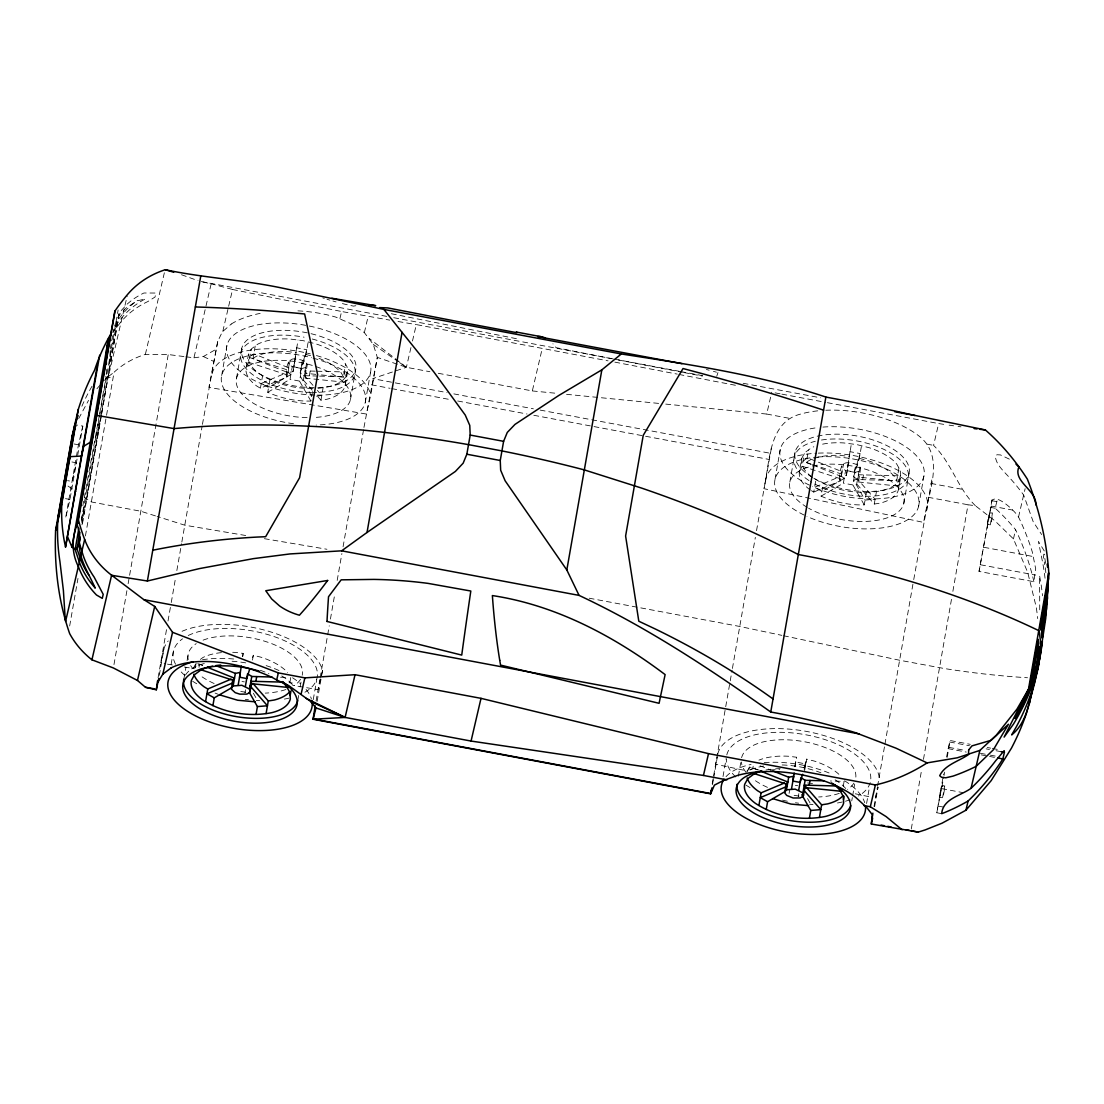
<?xml version="1.0" encoding="UTF-8"?>
<svg xmlns="http://www.w3.org/2000/svg" width="1104" height="1104" viewBox="0 0 1104 1104"><rect width="100%" height="100%" fill="white"/><g stroke="black" fill="none" stroke-linecap="round" stroke-linejoin="round"><path stroke-width="0.75" stroke-dasharray="5 3.75" d="M110.248 350.354L109.199 368.225L86.512 497.918L81.448 519.073M106.26 374.477L106.426 369.343M939.766 797.226C939.918 781.922 947.95 781.425 942.54 797.75L939.697 797.364L942.002 785.179M942.54 797.75L944.776 785.703M987.459 524.469C987.942 508.282 995.615 509.192 990.302 524.842L987.459 524.469L989.764 512.284M990.302 524.842L992.537 512.794M817.733 410.84A82.013 38.585 9.9 0 0 800.952 413.986C767.97 421.976 770.123 462.466 763.871 488.658L923.731 522.44C927.194 495.006 946.197 457.249 919.163 436.163A82.013 38.585 9.9 0 0 825.82 410.246M242.701 656.549L243.17 653.389L235.428 652.423A50.356 23.695 9.9 0 0 230.653 652.243M255.203 346.063L252.995 358.648L287.978 372.614L293.029 371.634L298.011 340.032M794.977 766.783L796.508 757.234L788.767 756.268A50.356 23.695 9.9 0 0 758.931 760.132M812.696 465.046L841.317 476.459L846.368 475.493L851.35 443.877M101.706 413.572L118.984 314.944L118.79 310.334M947.232 757.289L949.992 740.508L970.319 744.331M979.027 571.417L991.199 506.046C990.44 487.03 1015.942 511.814 1018.537 517.017A287.606 253.699 13.1 0 1 1032.337 552.069L1035.69 568.85L1033.868 581.711L979.027 571.417L992.179 499.229M82.8 426.13L78.453 444.788L65.619 518.121L69.966 499.463L82.8 426.13L76.852 425.026M110.262 348.905L111.407 342.337M111.697 340.694L112.856 334.126M113.132 332.483L113.712 329.199M99.374 415.242L82.841 505.701M99.664 413.545L105.901 377.899M81.323 520.329L118.128 309.989M81.668 522.302L83.987 509.027M109.889 361.008L116.858 321.195L123.11 313.439A87.009 76.756 13.1 0 1 136.675 301.006L145.424 298.867A87.009 76.756 13.1 0 0 122.227 317.234L114.002 327.557L118.984 314.944M81.986 524.828L118.859 315.399L126.173 308.002L137.324 300.564M82.538 523.213L101.485 414.925M69.662 625.996L77.984 578.413M85.422 535.951L114.071 372.255L115.685 370.765A87.009 76.756 13.1 0 1 145.369 354.37L168.236 354.536L184.299 356.592M113.974 664.58L126.946 590.447M128.133 583.699L129.306 576.964M129.61 575.281L168.236 354.536M158.093 677.69L166.842 627.707M168.015 620.986L170.954 604.178M171.258 602.508L175.66 577.295M176.847 570.575L181.553 543.679M181.843 542.009L202.142 426.047M202.432 424.364L217.736 341.412L222.318 331.876L231.247 324.065M159.293 675.317L163.834 649.4A80.813 38.019 9.9 0 1 168.236 640.927M297.928 310.859A81.31 37.895 3.8 0 1 335.782 317.096L351.831 324.134L364.361 332.635L373.304 344.42L377.32 357.392L370.765 394.873L366.307 414.041L208.904 387.394L217.736 341.412M171.12 664.387L173.452 651.084M221.683 375.47L226.927 345.511M183.871 679.029L185.927 667.285M187.1 660.578L188.273 653.858M236.504 378.258L241.748 348.298M288.448 363.216L289.151 364.458L286.957 377.044L260.406 388.222L256.887 386.138A50.356 23.695 9.9 0 1 246.206 367.08L248.4 354.494L251.477 348.836L257.715 344.186A50.356 23.695 9.9 0 1 290.269 339.066L303.255 340.681L315.882 343.868A50.356 23.695 9.9 0 1 343.413 360.277L347.056 366.776L347.36 373.069L345.152 385.655A50.356 23.695 9.9 0 1 326.867 399.262L320.933 400.2L316.544 395.177M196.126 663.131L195.298 667.92L199.52 664.208L204.295 666.112M246.206 367.08L248.773 362.36L250.967 349.775M198.982 667.327L199.52 664.208M260.406 388.222L262.614 375.65M312.542 391.575L310.886 401.042C296.093 401.497 281.23 398.309 267.72 392.306L269.928 379.721M286.253 375.774C286.516 368.957 286.502 357.02 296.424 359.048C300.398 359.49 305.297 360.484 307.298 364.361L305.159 378.148L303.379 380.121L312.156 390.154M287.978 372.614L290.186 360.028M267.72 392.306L290.048 379.307L292.243 366.721L289.151 364.458M242.618 656.576L243.17 653.389M293.029 371.634L295.223 359.048M317.842 376.05L304.4 375.691L300.219 372.986L302.427 360.401M244.964 692.884L245.502 689.765M310.886 401.042L299.529 381.087L301.723 368.501L305.573 367.535L307.367 365.562M305.27 356.73L306.112 351.941M252.485 660.068L253.327 655.279L261.041 657.225A50.356 23.695 9.9 0 1 287.661 672.557M300.219 372.986L305.96 354.508L308.168 341.923M303.379 380.121L305.573 367.535M304.4 375.691L306.608 363.106M309.327 375.829L310.169 371.027M320.933 400.2L323.127 387.614M290.752 677.511L289.924 682.313L291.387 684.922M319.553 376.105L343.399 376.74L345.593 364.168M345.152 385.655L347.194 369.661M297.804 700.405L298.687 695.382M300.164 686.992L301.627 678.601M350.451 399.634L355.681 369.688A57.974 27.283 9.9 0 0 275.6 330.607A57.974 27.283 9.9 0 0 264.877 376.685A57.974 27.283 9.9 0 0 355.681 369.688M313.246 699.66L316.738 679.691M365.272 402.422L370.516 372.462M316.089 701.012L319.843 679.567M320.132 677.884L329.254 625.789M330.427 619.068L334.829 593.855M337.189 580.414L341.895 553.532M343.068 546.797L363.658 429.166M363.947 427.483L377.32 357.392L406.369 367.301L429.884 371.717M317.11 701.44L322.534 670.487A80.813 38.019 9.9 0 0 264.367 630.08A80.813 38.019 9.9 0 0 179.869 632.316M712.232 783.757L713.363 777.257M713.653 775.629L732.104 670.156M732.407 668.472L755.343 537.386M756.516 530.665L771.572 447.092M712.494 784.627L713.35 779.741M713.639 778.099L717.352 756.916L715.64 764.258L747.615 771.02M723.01 776.567L726.211 758.255M775.022 479.329L780.266 449.369M738.383 776.167L741.032 761.07M789.843 482.103L795.087 452.143M810.239 489.983A50.356 23.695 9.9 0 1 799.544 470.925L801.739 458.353L804.816 452.681L811.067 448.045A50.356 23.695 9.9 0 1 813.772 446.775M748.912 770.178L749.478 766.976L759.235 770.164M799.544 470.925L802.111 466.205L804.305 453.634M750.361 769.93L752.859 768.067L753.425 764.865M811.109 464.411L806.334 462.507L808.542 449.921M811.412 490.687L813.745 492.08L815.953 479.495M866.433 492.315L864.239 504.887C849.431 505.356 834.583 502.154 821.072 496.151L823.267 483.566M839.592 479.619C839.868 472.802 839.84 460.879 849.763 462.893C853.737 463.349 858.636 464.342 860.651 468.206L858.498 481.993L856.718 483.966L874.271 504.045L880.205 503.12A50.356 23.695 9.9 0 0 898.49 489.5L900.698 476.914L900.409 470.621L896.752 464.122A50.356 23.695 9.9 0 0 869.221 447.727L856.594 444.539L843.608 442.925A50.356 23.695 9.9 0 0 820.037 444.733M813.745 492.08L840.296 480.889L842.49 468.303L841.8 467.061M841.317 476.459L843.525 463.873M789.098 793.403L789.636 790.285M821.072 496.151L843.387 483.166L845.581 470.58L842.49 468.303M794.852 766.7L796.508 757.234M846.368 475.493L848.562 462.907M898.932 468.013L896.738 480.599L857.739 479.55L853.558 476.831L855.766 464.26M798.302 796.729L798.841 793.624M864.239 504.887L852.868 484.946L855.076 472.36L858.912 471.394L860.706 469.421M805.133 766.148L805.975 761.36M858.608 460.589L859.45 455.786M804.471 771.71L806.665 759.124L814.379 761.084A50.356 23.695 9.9 0 1 839.992 775.353M853.558 476.831L859.312 458.353L861.506 445.781M856.718 483.966L858.912 471.394M857.739 479.55L859.947 466.964M862.679 479.674L863.507 474.886M874.271 504.045L876.466 491.473M843.263 786.158L844.105 781.37L830.47 780.997M898.49 489.5L900.533 473.506M851.736 800.911L852.329 797.557M852.619 795.874L854.675 784.13M903.79 503.493L909.034 473.533M866.585 803.519L869.497 786.876M918.611 506.267L923.855 476.321M874.037 806.444L877.266 787.966M877.556 786.283L884.621 745.959M884.911 744.275L913.436 581.27M913.739 579.586L932.273 477.245M874.63 806.638L878.053 787.083L875.5 798.054M911.283 829.007L921.674 769.585M923.468 759.4L951.689 598.133M952.876 591.344L968.029 504.763L975.398 505.742L994.966 520.881L1013.444 538.904L1027.645 572.203L1036.173 606.841A279.174 239.554 -17.1 0 1 1037.705 618.585M941.698 813.676L936.785 812.751L943.589 773.945M946.528 757.082L949.937 740.563M936.785 812.751L943.768 777.092M944.058 775.436L944.638 772.138M116.582 327.074L119.315 312.653L127.057 304.235A90.307 64.405 12 0 1 143.893 293.002L155.94 293.043L155.015 297.045L147.839 301.558A87.009 76.756 13.1 0 0 121.205 321.609L112.718 332.276M104.425 380.383L108.427 376.533L127.167 296.024M145.369 354.37L164.675 271.432M185.914 356.799L193.945 357.82L211.168 283.783L199.576 281.258M222.815 331.338L228.266 307.906M228.652 306.236L232.558 289.483L211.168 283.783M163.834 649.4L160.673 663.007L165.752 663.863M339.935 318.587L341.591 311.507L389.726 320.119M364.361 332.635L368.115 316.489M322.534 670.487L318.076 689.641L292.684 685.349M410.95 347.581L406.369 367.301L372.669 378.644L447.106 392.624M412.482 341.012L416.305 324.59L608.083 360.856M438.274 373.29L532.335 390.94L542.285 348.229M665.767 404.105L766.687 414.055L771.765 392.237M975.398 505.742C957.623 488.23 951.579 462.824 933.57 445.381L938.648 423.563L946.142 424.709M1033.868 581.711L1032.737 576.73A287.606 253.699 13.1 0 0 1015.583 529.699A201.811 178.02 13.1 0 0 997.436 510.283L995.159 508.24L997.022 500.94L999.631 500.567M1013.444 538.904L1015.583 529.699M1018.537 517.017L1025.133 488.658M252.637 657.501L253.327 655.279M803.96 767.86L806.665 759.124M804.126 769.405L805.837 763.927L795.68 762.022M717.973 372.6L717.738 373.235A294.326 6.776 -79.4 0 0 716.758 376.298M78.701 418.554L88.541 400.352M193.559 667.851L195.491 664.304M746.911 771.696L749.478 766.976M92.046 386.179L90.017 389.726A248.51 219.213 13.1 0 0 81.199 407.831M95.51 437.308L98.822 430.146L98.698 421.052M96.917 388.746L99.664 385.531M108.427 376.533L114.071 372.255M252.995 358.648L255.521 356.771A50.356 23.695 9.9 0 1 288.061 351.652L295.803 352.618M200.362 659.419L202.888 657.542A50.356 23.695 9.9 0 1 222.953 652.492M806.334 462.507L808.859 460.63A50.356 23.695 9.9 0 1 841.4 455.497L849.155 456.463M193.945 357.82L203.357 356.537L215.873 349.416M355.833 305.725L353.515 306.125A51.529 8.487 10.4 0 1 342.764 303.683A52.219 8.597 10.4 0 1 339.356 302.813M317.966 388.429L329.061 386.69A50.356 23.695 9.9 0 0 347.36 373.069M316.6 396.226L321.761 395.411L317.372 390.388M301.723 368.501L292.243 366.721M299.529 381.087L290.048 379.307M313.094 388.456C294.202 388.87 274.896 384.095 259.095 373.552A50.356 23.695 9.9 0 1 248.4 354.494M855.076 472.36L845.581 470.58M852.868 484.946L843.387 483.166M315.275 371.165L305.242 370.903L306.001 373.345L315.951 374.38M316.986 371.22L344.227 371.951L345.828 377.444L317.621 374.546M280.54 677.235L287.357 677.428M105.253 376.823L113.077 377.941M532.335 390.94L556.292 393.3M566.559 394.321L658.922 403.429M305.159 378.148L345 382.246M858.498 481.993L898.339 486.091M289.041 682.672L292.353 683.017M807.521 782.943L815.828 783.785M242.011 681.568L244.357 681.858M795.349 785.413L797.695 785.703M958.051 426.434L960.991 426.834M949.136 425.15L953.594 425.799M398.033 321.512L416.305 324.59M245.709 535.509L184.782 525.2L157.099 516.41M264.339 538.669L326.95 549.268M167.435 664.153L172.514 665.008M184.368 667.009L194.525 668.734M201.259 281.575L386.993 316.434M393.742 317.704L613.231 358.897M614.914 359.214L679.057 371.248M680.754 371.565L702.696 375.677M743.144 383.281L820.631 397.813M775.146 392.872L780.197 393.824M781.88 394.142L825.709 402.367M827.393 402.684L938.648 423.563M766.687 414.055L790.16 418.471M927.043 444.153L933.57 445.381M453.868 393.893L533.384 408.811M540.146 410.081L770.233 453.261M930.934 483.428L961.708 489.196M991.792 500.678L996.705 501.589M371.427 384.813L390.029 388.304M391.727 388.622L450.929 399.731M457.705 401L527.063 414.014M533.825 415.283L768.991 459.43M991.199 506.046L1012.575 510.062M990.247 507.316L995.159 508.24M928.133 497.283L968.029 504.763M983.981 547.308L1033.62 556.623M980.573 564.779L1035.414 575.074M73.996 443.96L78.453 444.788M71.926 461.969L76.383 462.797L72.036 481.454L67.579 480.626M65.509 498.635L69.966 499.463M589.191 598.202L739.749 626.465L781.825 635.352M987.252 747.505L990.647 748.139M992.33 748.457L1000.804 750.044M949.55 741.998L969.505 745.738M986.12 748.857L989.446 749.492M996.084 750.734L1001.08 751.672M948.957 747.38L965.503 750.485M980.393 753.287L988.673 754.832M990.329 755.15L998.596 756.695M948.005 748.636L966.29 752.072M981.249 754.874L987.901 756.13M989.557 756.433L994.538 757.372M941.74 788.642L963.116 792.658M938.331 806.113L943.244 807.038M611.492 358.662L556.112 347.677L554.746 345.883A312.073 67.303 -86.8 0 0 552.911 343.799M618.226 359.945L682.231 372.227M683.914 372.545L702.434 376.105M614.845 362.14L677.276 374.118M678.96 374.449L736.327 385.448M232.558 289.483L341.591 311.507M391.382 313.729L517.003 338.804A294.823 7.19 -80.8 0 0 517.072 337.065M783.509 635.711L899.622 660.247L944.293 668.527A420.734 197.933 9.9 0 0 1027.493 677.746M855.31 793.79L870.449 796.991M859.312 458.353L867.013 460.313A50.356 23.695 9.9 0 1 894.557 476.707L896.738 480.599M305.96 354.508L310.597 355.681M706.381 369.481L709.154 370.199M713.432 371.344L716.455 372.186M326.991 299.267L329.861 300.136M155.471 515.899L140.815 511.249L91.37 501.961L84.497 497.283M811.081 464.08L802.953 461.417L807.176 457.705L842.159 471.67L840.379 473.644L812.71 464.605M802.111 466.205L839.537 478.432M248.773 362.36L286.198 374.587M197.754 663.656L204.268 665.781M181.47 274.73L198.044 280.678M322.823 297.887L324.286 298.397M760.063 765.803L771.199 770.247M752.859 768.067L757.634 769.971M215.087 693.077L217.93 694.209M203.357 356.537L213.472 361.27M801.739 458.353A50.356 23.695 9.9 0 0 812.434 477.397C832.775 490.742 858.622 495.31 882.4 490.535A50.356 23.695 9.9 0 0 900.698 476.914M1009.332 459.14L1000.472 454.931L996.953 454.738L995.366 456.338C995.863 463.28 1001.438 468.965 1005.923 473.809A203.053 195.422 15.3 0 1 1023.643 495.02L1033.261 521.875L1041.652 534.557M68.006 486.05L76.245 491.666M373.304 344.42L398.102 361.574M399.482 362.526L406.369 367.301L369.15 338.376M312.984 385.365L304.207 375.332L300.371 376.298L311.728 396.253M1044.274 550.951L1038.367 541.374L1042.162 560.045A287.606 253.699 13.1 0 1 1045.378 581.325M807.535 798.537L810.778 804.236M253.382 693.257L257.439 700.391M839.592 479.647L840.296 480.889M343.399 376.74L341.219 372.862A50.356 23.695 9.9 0 0 316.655 357.475M286.253 375.788L286.957 377.044M1045.667 563.344L1044.067 554.029L1043.404 556.885L1044.743 564.655M1045.267 567.76L1045.985 573.845M1039.747 609.808L1039.568 575.543L1041.21 585.175A287.606 253.699 13.1 0 1 1042.507 595.829M841.745 465.86L841.8 467.047M288.392 362.002L288.448 363.188M717.793 753.935A82.013 38.585 9.9 0 1 803.933 730.958A82.013 38.585 9.9 0 1 879.391 781.177M300.536 679.277A57.974 27.283 9.9 0 1 294.257 685.487M285.922 689.503A57.974 27.283 9.9 0 1 265.291 693.119M245.709 692.208A57.974 27.283 9.9 0 1 239.057 691.145M214.135 683.514A57.974 27.283 9.9 0 1 200.583 675.8M192.814 668.596A57.974 27.283 9.9 0 1 190.688 665.615M188.232 659.64A57.974 27.283 9.9 0 1 196.236 643.618M203.081 640.154A57.974 27.283 9.9 0 1 268.921 642.625A57.974 27.283 9.9 0 1 302.206 675.248M185.541 674.999A57.974 27.283 9.9 0 1 204.93 663.352M232.075 661.255A57.974 27.283 9.9 0 1 247.034 663.118M281.768 675.938A57.974 27.283 9.9 0 1 293.278 685.681M188.218 635.49A73.071 34.376 9.9 0 1 288.724 642.68A73.071 34.376 9.9 0 1 303.517 692.981M289.013 698.142A73.071 34.376 9.9 0 1 284.377 699.08M259.647 700.585A73.071 34.376 9.9 0 1 256.294 700.419M248.469 699.729A73.071 34.376 9.9 0 1 245.295 699.343M196.747 683.762A73.071 34.376 9.9 0 1 192.676 681.278M184.81 675.413A73.071 34.376 9.9 0 1 179.165 669.645M175.564 664.249A73.071 34.376 9.9 0 1 182.56 638.802M202.487 659.723A73.071 34.376 9.9 0 1 235.193 659.157M266.119 665.615A73.071 34.376 9.9 0 1 279.85 670.901M292.574 677.787A73.071 34.376 9.9 0 1 300.44 683.652M306.07 689.42A73.071 34.376 9.9 0 1 311.369 698.846M260.337 670.307A50.356 23.695 9.9 0 1 268.907 673.73M765.969 769.999A50.356 23.695 9.9 0 1 770.758 769.253M775.588 768.826A50.356 23.695 9.9 0 1 780.211 768.674M853.889 783.136A57.974 27.283 9.9 0 1 847.596 789.346M839.261 793.348A57.974 27.283 9.9 0 1 818.63 796.978M799.048 796.067A57.974 27.283 9.9 0 1 792.396 795.004M767.473 787.373A57.974 27.283 9.9 0 1 753.922 779.659M746.152 772.441A57.974 27.283 9.9 0 1 741.35 762.008M741.612 757.717A57.974 27.283 9.9 0 1 803.284 741.543A57.974 27.283 9.9 0 1 855.793 777.699M750.582 769.75A57.974 27.283 9.9 0 1 764.41 765.955M782.156 764.962A57.974 27.283 9.9 0 1 820.962 772.8M835.107 779.797A57.974 27.283 9.9 0 1 846.616 789.526M726.791 754.929A73.071 34.376 9.9 0 1 823.446 739.114A73.071 34.376 9.9 0 1 858.401 795.984M850.052 799.765A73.071 34.376 9.9 0 1 845.443 801.214M842.352 801.987A73.071 34.376 9.9 0 1 834.458 803.45M812.999 804.43A73.071 34.376 9.9 0 1 809.632 804.264M798.634 803.188A73.071 34.376 9.9 0 1 795.473 802.732M787.4 801.242A73.071 34.376 9.9 0 1 782.322 800.083M750.085 787.607A73.071 34.376 9.9 0 1 746.014 785.137M735.678 776.968A73.071 34.376 9.9 0 1 726.391 759.428M726.018 776.678A73.071 34.376 9.9 0 1 751.079 764.437M764.203 762.602A73.071 34.376 9.9 0 1 831.74 774.111M844.588 780.79A73.071 34.376 9.9 0 1 864.708 802.705M770.219 769.985A57.974 27.283 9.9 0 1 779.686 769.709M212.065 373.801A80.813 38.019 9.9 0 1 310.265 353.86M316.462 355.557A80.813 38.019 9.9 0 1 370.765 394.873M231.219 324.052A81.31 37.895 3.8 0 1 260.158 313.384M765.583 481.316A82.013 38.585 9.9 0 1 816.712 453.206M818.312 453.123A82.013 38.585 9.9 0 1 898.766 470.732A82.013 38.585 9.9 0 1 926.284 511.469M336.058 301.916A52.219 8.597 10.4 0 1 332.953 301.019M315.73 366.528A57.974 27.283 9.9 0 1 350.768 397.274A57.974 27.283 9.9 0 1 313.522 417.519M307.133 417.602A57.974 27.283 9.9 0 1 236.297 379.417A57.974 27.283 9.9 0 1 314.198 366.017M312.266 339.011A57.974 27.283 9.9 0 1 355.184 371.317A57.974 27.283 9.9 0 1 313.15 392.444M311.535 392.431A57.974 27.283 9.9 0 1 240.7 357.875A57.974 27.283 9.9 0 1 304.069 337.189M314.806 395.066A73.071 34.376 9.9 0 1 229.535 339.646A73.071 34.376 9.9 0 1 350.851 341.978A73.071 34.376 9.9 0 1 316.489 395.108M313.081 358.124A73.071 34.376 9.9 0 1 365.672 397.937A73.071 34.376 9.9 0 1 316.213 425.04M293.526 423.729A73.071 34.376 9.9 0 1 221.821 374.905A73.071 34.376 9.9 0 1 311.425 357.682M812.378 466.081A57.974 27.283 9.9 0 1 890.266 480.682A57.974 27.283 9.9 0 1 886.94 517.928A57.974 27.283 9.9 0 1 808.611 508.199M807.231 507.385A57.974 27.283 9.9 0 1 810.916 466.426M821.445 440.027A57.974 27.283 9.9 0 1 897.773 457.843A57.974 27.283 9.9 0 1 888.085 493.75A57.974 27.283 9.9 0 1 810.295 481.413M808.997 480.571A57.974 27.283 9.9 0 1 815.318 441.269M812.475 477.439A57.974 27.283 9.9 0 1 835.369 434.176A57.974 27.283 9.9 0 1 908.012 476.362A57.974 27.283 9.9 0 1 813.855 478.239M822.922 427.082A73.071 34.376 9.9 0 1 924.02 475.52A73.071 34.376 9.9 0 1 812.213 486.45M809.411 485.139A73.071 34.376 9.9 0 1 817.843 427.579M817.678 457.028A73.071 34.376 9.9 0 1 918.776 505.48A73.071 34.376 9.9 0 1 806.969 516.41M804.167 515.085A73.071 34.376 9.9 0 1 815.966 457.18M296.645 347.815L293.857 366.845L301.061 368.198L306.802 349.72L296.645 347.815M849.983 451.674L847.21 470.69L854.399 472.043L860.14 453.565L849.983 451.674M250.111 356.62L249.601 357.572L287.04 369.799L288.82 367.811L253.837 353.86L250.111 356.62M290.876 374.518L268.562 387.504L261.248 383.433L287.785 372.241L290.876 374.518M844.229 478.363L821.9 491.363L814.586 487.292L841.138 476.1L844.229 478.363M857.56 479.177L853.709 480.143L865.067 500.098L875.113 499.256L857.56 479.177M897.58 475.81L858.581 474.748L859.34 477.204L899.18 481.303L897.58 475.81"/><path stroke-width="1.5" d="M1048.8 573.086L1045.736 618.378L1038.133 668.044L1034.338 679.098L1015.1 718.594C1029.121 696.831 1037.208 672.226 1039.126 646.364L1039.485 651.056L1034.103 680.133A287.606 253.699 13.1 0 1 1013.444 724.127L1004.116 737.113L1029.701 686.647L1037.995 639.216L1038.726 643.315L1031.591 684.08L1016.922 709.182L996.222 735.278L979.869 750.416L957.278 757.799L927.112 762.892C911.269 773.062 893.812 780.859 875.403 784.944L708.52 753.632L481.013 698.349L355.033 674.71L304.87 677.87L278.346 672.888L172.555 632.302L154.698 606.427L143.851 599.651L111.601 575.212A87.037 76.797 8.8 0 1 84.649 539.456A248.428 219.213 8.8 0 1 78.439 519.943L115.037 310.859A248.428 219.213 8.8 0 1 127.512 294.533A87.037 76.797 8.8 0 1 165.062 269.776L165.476 269.776C204.364 277.973 244.205 279.947 283.093 288.282L383.875 309.41L621.317 353.97C690.166 364.624 759.607 374.794 825.875 397.067A481.565 107.819 10.3 0 1 911.186 414.635L985.375 429.953C1001.687 444.167 1015.639 460.961 1027.355 479.122C1039.154 509.137 1046.702 540.877 1048.8 573.086L1028.666 688.123M111.214 333.284C104.273 345.069 98.78 357.42 94.558 370.213A223.615 176.806 -36.6 0 0 78.329 409.336L72.16 435.901L55.6 530.569C54.179 565.289 58.222 600.811 69.676 633.655A87.009 76.756 13.1 0 0 91.922 659.806L113.381 667.961L137.476 680.464L145.466 687.281L156.299 689.807L158.728 678.56M95.427 420.431L96.6 415.38L174.059 428.6A556.747 261.924 9.9 0 1 294.478 425.592L312.322 426.365A556.747 261.924 9.9 0 1 384.537 432.409A685.446 322.465 9.9 0 1 468.51 444.636L501.934 450.915A685.446 322.465 9.9 0 1 584.333 469.904L641.493 488.051A691.835 325.473 9.9 0 1 798.316 554.553A498.456 234.503 9.9 0 1 1038.74 630.605A312.377 146.956 9.9 0 1 1040.368 655.003L1034.669 682.934L1026.292 713.722A279.174 239.554 -17.1 0 1 1011.443 748.167L991.171 780.638L965.959 810.212L942.057 823.184L925.193 829.904L918.28 832.099L871.332 824.012L872.395 814.793L866.737 807.493L855.917 797.557A82.013 38.585 9.9 0 0 737.707 775.367L723.258 780.569L714.398 785.137L710.631 793.845L313.067 719.228L315.233 705.884M241.321 666.071L239.554 677.194L246.744 678.546L249.78 668.803M794.19 773.09L792.893 781.052L800.083 782.405L802.608 774.277M79.916 537.496L79.143 542.243L83.117 555.312A90.307 88.43 17 0 0 94.171 577.157L103.21 594.366L102.286 598.368L96.476 594.987A87.009 76.756 13.1 0 1 78.343 566.545C71.236 552.524 71.843 537.013 77.846 522.634M80.109 537.055C76.038 555.146 88.251 572.12 95.206 588.142L94.903 587.632A87.009 76.756 13.1 0 1 79.364 562.157L75.155 549.502L78.895 528.154M59.616 510.655L57.739 521.323A248.51 219.213 13.1 0 0 59.933 561.605L63.411 590.599L65.288 620.324M72.45 437.322L74.313 426.655A248.51 219.213 13.1 0 1 78.094 415.601M55.6 530.569L61.769 504.004L78.343 409.349M61.769 504.004A223.615 176.806 -36.6 0 0 64.487 542.078L65.522 547.073L97.387 365.01M65.522 547.073L99.664 355.212M114.844 311.135L77.183 524.676C79.557 532.252 81.655 542.989 76.135 549.461L71.967 547.129L108.44 338.652M79.93 532.252L77.018 548.84L80.247 558.376A87.009 76.756 13.1 0 0 88.734 574.949L89.189 575.598M112.001 575.35L147.384 581.008L200.735 276.179M157.527 680.961L156.299 689.807M205.565 701.578L207.773 688.993L231.191 679.126M212.893 705.649L214.245 697.866L232.102 687.475M283.107 682.12L250.925 681.251L251.684 683.707L249.725 692.581L246.813 694.112L239.803 694.14L235.207 692.663L231.412 689.144L232.723 680.147L234.503 678.173L207.469 667.382M231.357 687.944L233.137 685.957L235.345 673.385L240.382 672.405L238.188 684.991M245.378 686.343L247.586 673.757L251.767 676.462L272.026 677.014M250.318 691.49L249.559 689.048L251.767 676.462M255.852 681.389L256.694 676.6M256.059 714.398L257.411 706.601L249.297 692.346M266.092 713.557L268.286 700.971L252.926 683.404M290.159 695.589L290.973 690.925M147.384 581.008L199.479 568.588L253.382 558.638L289.993 553.932L341.633 550.827L367.025 532.473L402.049 332.345L383.875 309.41M367.025 532.473L455.372 471.449L463.156 463.183L466.84 454.227L470.194 435.059L469.766 425.399L465.239 415.049L433.858 371.965L402.049 332.345M927.112 762.892L896.075 748.208L855.531 732.697A481.565 329.572 9.4 0 0 770.758 712.025C709.734 668.707 646.958 627.224 579.062 595.387L566.821 569.968L505.135 480.792L500.664 470.221L500.25 460.492L503.603 441.324L507.274 432.437L515.002 424.391L558.859 395.425L601.846 369.84L621.317 353.97M566.821 569.968L601.846 369.84M710.631 793.845L711.086 790.243M711.362 791.14L711.928 787.883M770.758 712.025L825.875 397.067M758.917 805.437L761.111 792.851L784.53 782.971M766.231 809.508L767.597 801.711L785.441 791.32M836.446 785.979L804.264 785.11L805.023 787.566L803.077 796.439L800.152 797.957L793.155 797.999L786.752 795.446L784.751 792.989L786.062 784.006L787.842 782.018L760.808 771.241M784.696 791.789L786.49 789.815L788.684 777.23L793.735 776.25L791.527 788.836M798.716 790.188L800.648 779.203M803.657 795.349L802.912 792.893L805.106 780.321L800.924 777.602M809.191 785.234L810.032 780.445M809.398 818.243L810.764 810.46L801.821 794.783M819.43 817.402L821.624 804.816L805.175 785.993M843.497 799.448L844.036 796.329M872.864 813.151L871.332 824.012M872.063 821.307L872.629 818.05M1029.259 704.242L1030.97 694.444M1035.538 676.931C1030.253 696.514 1028.445 721.409 1011.678 734.919L1016.48 726.501A287.606 253.699 13.1 0 0 1037.719 669.824L1041.886 645.964A287.606 253.699 13.1 0 0 1042.397 641.438M1004.392 752.293L1004.198 750.692L995.863 760.504A287.606 253.699 13.1 0 1 971.051 788.311C960.949 795.639 942.871 798.703 941.698 813.676L944.527 812.585A201.811 178.02 13.1 0 0 968.098 800.993A287.606 253.699 13.1 0 0 1000.114 763.195L1002.846 758.931L1004.392 752.293L1001.08 751.672M63.88 483.235L64.612 480.061M68.959 461.403L70.063 456.67L81.461 456.035L83.738 446.237L92.363 440.979M77.183 524.676L78.37 519.611M65.564 621.455L84.649 539.456M91.922 659.806L111.601 575.212M137.476 680.464L154.698 606.427M158.162 681.789L162.812 674.158L172.555 632.302M726.915 779.852L703.441 775.45L471.063 741.06L345.097 717.421L310.79 701.578L288.586 685.515L276.69 679.981L278.346 672.888M301.116 694.016L304.87 677.87M355.033 674.71L345.097 717.421L313.067 719.228L315.979 707.968L310.79 701.578M471.063 741.06L481.013 698.349M703.441 775.45L708.52 753.632M902.106 829.78L886.112 816.587L870.325 806.762L875.403 784.944M965.959 810.212L968.098 800.993M971.051 788.311L979.869 750.416M72.16 435.901L75.776 425.62M110.952 334.747C106.081 343.385 106.15 354.384 106.398 364.237M162.812 674.158L171.065 667.975M231.909 683.266L206.931 693.795L214.245 697.866M786.821 786.448L760.27 797.64L767.597 801.711M233.137 685.957L241.873 685.294L249.559 689.048M786.49 789.815L795.211 789.139L802.912 792.893M268.286 700.971L274.22 700.033A50.356 23.695 9.9 0 0 289.441 692.084M821.624 804.816L827.572 803.891A50.356 23.695 9.9 0 0 842.78 795.929M255.217 701.827L237.664 700.24L219.351 694.775M257.411 706.601L267.444 705.76L249.904 685.681M808.556 805.672L791.002 804.085L772.703 798.62M810.764 810.46L820.796 809.618L804.333 790.795M805.106 780.321L823.667 780.818M251.684 683.707L288.199 687.461M805.023 787.566L841.538 791.32M985.375 429.953L979.855 429.29M974.128 428.587L976.999 428.945M331.876 298.246L375.746 305.684L372.6 305.215A338.776 127.926 -67.5 0 0 368.846 304.911M145.466 687.281L154.574 688.855M516.562 332.097L541.498 336.775M894.751 411.723L914.968 415.518M470.194 435.059L503.603 441.324M466.84 454.227L500.25 460.492M341.633 550.827L579.062 595.387M997.864 758.006L1002.846 758.931M143.851 599.651L859.243 733.925M863.797 805.534L870.325 806.762M881.075 825.088L884.387 825.709M887.713 826.33L891.038 826.965M905.998 829.766L909.323 830.387M312.956 718.883L710.521 793.5M910.979 830.705L918.28 832.099M681.968 363.671L537.703 336.596L539.539 336.554A312.073 67.303 -86.8 0 1 545.376 338.031M165.476 269.776L173.701 272.246M315.979 707.968L345.097 717.421L306.153 698.377M753.521 773.366L786.062 784.006M200.169 669.521L232.723 680.147M772.786 770.882L788.684 777.23M216.26 665.767L235.345 673.385M276.69 679.981L272.702 677.718A81.31 38.254 16.1 0 0 171.023 667.948M761.111 792.851L757.592 790.754A50.356 23.695 9.9 0 1 747.201 778.003M207.773 688.993L204.254 686.909A50.356 23.695 9.9 0 1 193.862 674.144M1015.984 464.149L1018.923 466.909C1012.589 481.592 1036.739 490.024 1035.8 504.859M379.61 307.602L387.752 307.919L420.224 314.212A405.127 18.671 10.7 0 0 473.354 324.521L516.051 332.552A294.823 7.19 -80.8 0 1 516.907 332.69M71.967 547.129L67.799 537.262M499.726 660.247L500.554 665.105L659.088 703.303L660.468 696.61A294.326 6.776 -79.4 0 0 664.373 678.173L665.119 674.599C614.238 636.277 555.988 605.185 492.37 595.567L492.922 602.853A312.073 67.303 -86.8 0 0 499.726 660.247M1047.172 564.158L1047.53 567.194M1048.248 573.293L1048.593 578.662L1040.299 626.092L1041.017 630.191L1048.151 589.412L1047.958 586.238M1047.103 586.045L1047.558 598.202L1041.431 633.241L1041.776 637.933L1046.592 608.746A287.606 253.699 13.1 0 0 1046.606 602.66M773.035 698.956A681.085 476.583 9.3 0 0 656.038 629.349L638.802 621.221L625.609 536.006L643.232 435.349L683.031 368.529L700.847 373.29A681.085 138.331 10.4 0 1 823.57 410.15M152.78 550.22A550.454 362.926 9.5 0 1 257.163 537.068L265.65 536.71L299.598 477.728L317.635 374.67L304.635 313.964L296.341 313.177A550.454 141.34 10.3 0 0 195.353 306.967M212.63 666.154A50.356 23.695 9.9 0 0 200.68 670.128L194.442 674.765L191.365 680.437A50.356 23.695 9.9 0 0 202.06 699.481C222.387 712.825 248.248 717.393 272.026 712.618A50.356 23.695 9.9 0 0 290.311 698.998L290.021 692.705L286.378 686.205A50.356 23.695 9.9 0 0 282.182 681.982M215.791 665.615A50.356 23.695 9.9 0 1 220.759 665.063M297.804 700.405A57.974 27.283 9.9 0 1 234.655 716.317A57.974 27.283 9.9 0 1 183.871 679.029M282.224 681.568A57.974 27.283 9.9 0 1 261.317 723.01A57.974 27.283 9.9 0 1 182.712 687.309A57.974 27.283 9.9 0 1 259.178 671.094M311.783 700.405A73.071 34.376 9.9 0 1 213.403 723.244A73.071 34.376 9.9 0 1 193.145 661.71M761.346 771.116A50.356 23.695 9.9 0 0 754.018 773.973L747.781 778.624L744.703 784.282A50.356 23.695 9.9 0 0 755.398 803.339C775.726 816.684 801.587 821.238 825.364 816.463A50.356 23.695 9.9 0 0 843.663 802.856L843.359 796.564L839.716 790.064A50.356 23.695 9.9 0 0 834.279 784.806M850.756 805.63A57.974 27.283 9.9 0 1 787.994 820.162A57.974 27.283 9.9 0 1 736.961 784.282M831.547 782.971A57.974 27.283 9.9 0 1 832.554 823.791A57.974 27.283 9.9 0 1 748.305 809.329A57.974 27.283 9.9 0 1 761.981 771.02M865.398 805.81A73.071 34.376 9.9 0 1 785.537 831.878A73.071 34.376 9.9 0 1 724.003 779.258M1043.059 633.889A287.606 253.699 13.1 0 1 1042.825 636.911M326.991 621.442L461.734 655.1L461.996 653.168A294.823 7.19 -80.8 0 1 470.815 591.026L428.048 583.381A405.127 346.394 8.5 0 0 373.814 579.407L341.177 579.835L328.523 596.726L328.205 601.376A297.625 23.708 -82.5 0 0 326.991 621.442M71.029 443.394L58.195 516.727L62.542 498.07L75.376 424.736L71.029 443.394M968.636 749.975L968.581 754.543C959.086 761.18 944.665 764.837 939.697 775.739L941.602 777.285L945.783 777.796L953.014 776.112A203.053 154.463 12.2 0 0 976.171 766.328L993.379 749.754L1008.463 724.238L991.13 740.301L971.962 745.876L968.636 749.975M327.667 580.456L323.444 586.072A338.776 127.926 -67.5 0 1 303.628 610.471L299.419 615.218A51.529 37.467 9.2 0 1 288.931 611.354A52.219 37.978 9.2 0 1 279.588 605.958L271.694 598.975L265.76 590.737L327.667 580.456"/></g></svg>
